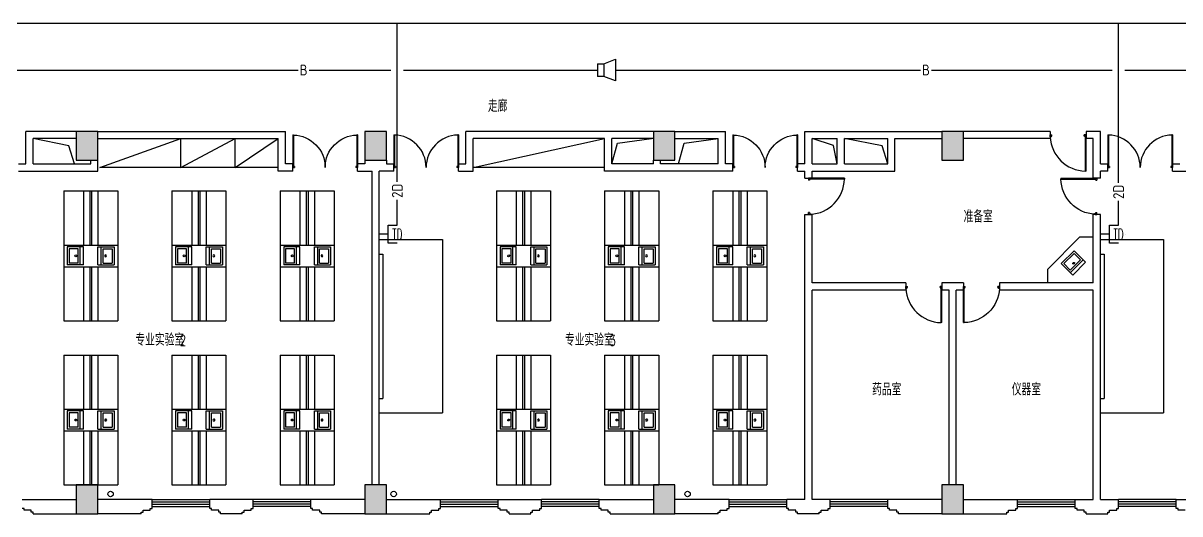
# Model space of a CAD drawing. Extents: x 190999 to 834799, y -200814 to 215286.
# Drawn here: x 586010 to 618085, y 37486 to 51086 of the extents above; entities that cross this region are included whole.
import ezdxf
from ezdxf.enums import TextEntityAlignment as Align

# ---------------------------------------------------------------- set-up
doc = ezdxf.new("R2010")
doc.units = 0
doc.header["$LTSCALE"] = 1000
doc.header["$MEASUREMENT"] = 0
for name, color, linetype in [('00-EQUIP', 3, 'Continuous'), ('00-SIG_TEXT', 7, 'Continuous'), ('00-WIRE-4', 6, 'Continuous'), ('A-墙线', 2, 'Continuous'), ('A-外窗', 145, 'Continuous'), ('A-家具', 250, 'Continuous'), ('A-门', 167, 'Continuous'), ('COLUMN', 2, 'Continuous'), ('PUB_HATCH', 250, 'Continuous'), ('房间名称', 7, 'Continuous'), ('桥架', 1, 'Continuous'), ('洞口线', 177, 'Continuous'), ('雨水管', 3, 'Continuous')]:
    doc.layers.add(name, color=color, linetype=linetype)
doc.styles.add('-GBCBIGGBENOR', font='GBENOR.shx', dxfattribs={"bigfont": 'GBCBIG.shx'})
doc.styles.add('_COMPLEX', font='COMPLEX.shx', dxfattribs={"width": 0.5})
doc.styles.add('_TCH_DIM', font='SIMPLEX', dxfattribs={"bigfont": 'GBCBIG'})
doc.styles.get("Standard").update_dxf_attribs({"font": 'simhei.ttf'})
doc.styles.add('zz-1', font='arial.ttf', dxfattribs={"width": 0.8})

# ---------------------------------------------------------------- blocks, each defined once
blk = doc.blocks.new('m1000')
at = {"layer": 'A-墙线'}
for p, q in [((0, 0), (0, 200)), ((1000, 0), (1000, 200))]:
    blk.add_line(p, q, dxfattribs=at)
at = {"layer": 'A-门'}
for p, q in [((0, 1100), (0, 100)), ((0, 1100), (20, 1100)), ((20, 1100), (20, 150)), ((0, 150), (30, 150)), ((0, 100), (50, 100)), ((30, 150), (30, 130)), ((30, 130), (50, 130)), ((50, 130), (50, 100)), ((950, 130), (950, 100)), ((970, 130), (950, 130)), ((1000, 100), (950, 100)), ((970, 150), (970, 130)), ((1000, 150), (970, 150)), ((1000, 150), (1000, 100))]:
    blk.add_line(p, q, dxfattribs=at)
blk.add_arc((0, 100), 1000, 2.866, 88.854, dxfattribs=at)
blk = doc.blocks.new('m1800')
at = {"layer": 'A-墙线'}
for p, q in [((-900, -100), (-900, 100)), ((900, -100), (900, 100))]:
    blk.add_line(p, q, dxfattribs=at)
at = {"layer": 'A-门'}
for p, q in [((-900, 900), (-900, 0)), ((-900, 900), (-880, 900)), ((-880, 900), (-880, 50)), ((880, 900), (880, 50)), ((900, 900), (880, 900)), ((900, 900), (900, 0)), ((-900, 50), (-870, 50)), ((-900, 0), (-850, 0)), ((-870, 50), (-870, 30)), ((-870, 30), (-850, 30)), ((-850, 30), (-850, 0)), ((850, 30), (850, 0)), ((870, 30), (850, 30)), ((900, 0), (850, 0)), ((870, 50), (870, 30)), ((900, 50), (870, 50))]:
    blk.add_line(p, q, dxfattribs=at)
for centre, start, end in [((-900, 0), 0, 88.7267), ((900, 0), 91.2733, 180)]:
    blk.add_arc(centre, 900, start, end, dxfattribs=at)
blk = doc.blocks.new('$plan$00001609')
at = {"linetype": 'Continuous'}
for p, q in [((0, -251), (0, 251)), ((0, 251), (450, 251)), ((93, -251), (93, 251)), ((146, -199), (146, 199)), ((146, 199), (397, 199)), ((397, 199), (397, -199)), ((450, 251), (450, -251)), ((0, -251), (450, -251)), ((146, -199), (397, -199))]:
    blk.add_line(p, q, dxfattribs=at)
blk.add_line((238, 2), (238, 0))
blk.add_arc((212, 0), 26, 4.716, 0, dxfattribs=at)
at = {"style": 'zz-1'}
for tag in ['YSIZE', 'XSIZE']:
    blk.add_attdef(tag, (0, 0), '', height=0.5, dxfattribs=at)
blk = doc.blocks.new('_LINKPT1')
at = {"color": 0}
blk.add_line((0, 0), (0, 0), dxfattribs=at)
blk = doc.blocks.new('IO37IMB6')
for p, q in [((-0.5, 0.499), (-0.5, 0.999)), ((0.5, 0.999), (0.5, 0.499)), ((0.5, 0.499), (-0.5, 0.499)), ((0, 0.5), (0, 0))]:
    blk.add_line(p, q)
at = {"xscale": 0.002, "yscale": 0.002, "zscale": 0.002}
for p in [(0, 1.384), (-0.5, 0.499), (0, 0), (0.5, 0.499)]:
    blk.add_blockref('_LINKPT1', p, dxfattribs=at)
at = {"style": '_COMPLEX', "width": 0.6, "flags": 8}
blk.add_attdef('$TEXT$', text='', height=0.6, dxfattribs=at).set_placement((0, 1), align=Align.MIDDLE_CENTER)
at = {"flags": 9}
blk.add_attdef('A', (0, 0), '', height=0.00002, dxfattribs=at)
blk = doc.blocks.new('OS28WV87')
for p, q in [((0, 0.35), (0, -0.35)), ((0, 0.35), (0.35, 0.35)), ((0.35, 0.35), (1, 0.6)), ((0.35, 0.35), (0.35, -0.35)), ((1, 0.6), (1, -0.6)), ((0.35, -0.35), (0, -0.35)), ((1, -0.6), (0.35, -0.35))]:
    blk.add_line(p, q)
at = {"xscale": 0.002, "yscale": 0.002, "zscale": 0.002}
for p in [(0, 0), (0.175, 0.35), (1, 0), (0.175, -0.35)]:
    blk.add_blockref('_LINKPT1', p, dxfattribs=at)
at = {"flags": 9}
blk.add_attdef('A', (0, 0), '', height=0.00002, dxfattribs=at)

msp = doc.modelspace()

# ---------------------------------------------------------------- hatches: boundary and pattern name
at = {"layer": 'PUB_HATCH'}
for points in [[(587484.6, 47286.5), (588084.6, 47286.5), (588084.6, 48086.5), (587484.6, 48086.5)], [(595484.6, 47286.5), (596084.6, 47286.5), (596084.6, 48086.5), (595484.6, 48086.5)], [(603484.6, 47286.5), (604084.6, 47286.5), (604084.6, 48086.5), (603484.6, 48086.5)], [(611484.6, 47286.5), (612084.6, 47286.5), (612084.6, 48086.5), (611484.6, 48086.5)], [(587484.6, 37486.5), (588084.6, 37486.5), (588084.6, 38286.5), (587484.6, 38286.5)], [(595484.6, 37486.5), (596084.6, 37486.5), (596084.6, 38286.5), (595484.6, 38286.5)], [(603484.6, 37486.5), (604084.6, 37486.5), (604084.6, 38286.5), (603484.6, 38286.5)], [(611484.6, 37486.5), (612084.6, 37486.5), (612084.6, 38286.5), (611484.6, 38286.5)]]:
    msp.add_hatch(color=256, dxfattribs=at).paths.add_polyline_path(points)

# ---------------------------------------------------------------- linework, layer by layer
at = {"layer": '00-WIRE-4'}
for p, q in [((596384.1, 46691.8), (596384.1, 51086.5)), ((616384.1, 46662.8), (616384.1, 51086.5)), ((585134.6, 49786.5), (593635.5, 49786.5)), ((593940.5, 49786.5), (596209.1, 49786.5)), ((596559.1, 49786.5), (601934.6, 49786.5)), ((602434.6, 49786.5), (610893.7, 49786.5)), ((611198.7, 49786.5), (616209.1, 49786.5)), ((616559.1, 49786.5), (619234.6, 49786.5)), ((596384.1, 45486.5), (596384.1, 46191.2)), ((616384.1, 45486.5), (616384.1, 46162.2))]:
    msp.add_line(p, q, dxfattribs=at)
at = {"layer": 'A-墙线'}
for p, q in [((586084.6, 47186.5), (586084.6, 48086.5)), ((587484.6, 48086.5), (586084.6, 48086.5)), ((586284.6, 47186.5), (586284.6, 47886.5)), ((587484.6, 47886.5), (586284.6, 47886.5)), ((588084.6, 48086.5), (593284.6, 48086.5)), ((588084.6, 47886.5), (593084.6, 47886.5)), ((593084.6, 46986.5), (593084.6, 47886.5)), ((593284.6, 47186.5), (593284.6, 48086.5)), ((603484.6, 48086.5), (598284.6, 48086.5)), ((598284.6, 47186.5), (598284.6, 48086.5)), ((598484.6, 46986.5), (598484.6, 47886.5)), ((602134.6, 47886.5), (598484.6, 47886.5)), ((602134.6, 46986.5), (602134.6, 47886.5)), ((603484.6, 47886.5), (602334.6, 47886.5)), ((604084.6, 48086.5), (605484.6, 48086.5)), ((604084.6, 47886.5), (605284.6, 47886.5)), ((605284.6, 47186.5), (605284.6, 47886.5)), ((605484.6, 47186.5), (605484.6, 48086.5)), ((607684.6, 47186.5), (607684.6, 48086.5)), ((607684.6, 48086.5), (611484.6, 48086.5)), ((607884.6, 47186.5), (607884.6, 47886.5)), ((607884.6, 47886.5), (608584.6, 47886.5)), ((608784.6, 47886.5), (609984.6, 47886.5)), ((610184.6, 47886.5), (611484.6, 47886.5)), ((614484.6, 48086.5), (612084.6, 48086.5)), ((614484.6, 47886.5), (612084.6, 47886.5)), ((615884.6, 48086.5), (615484.6, 48086.5)), ((615684.6, 47886.5), (615484.6, 47886.5)), ((615684.6, 46786.5), (615684.6, 47886.5)), ((615884.6, 47186.5), (615884.6, 48086.5)), ((585884.6, 47186.5), (586084.6, 47186.5)), ((586284.6, 47186.5), (587884.6, 47186.5)), ((587884.6, 47186.5), (587884.6, 47286.5)), ((588084.6, 46986.5), (588084.6, 47286.5)), ((593484.6, 47186.5), (593284.6, 47186.5)), ((595484.6, 47186.5), (595284.6, 47186.5)), ((595484.6, 47286.5), (595484.6, 47186.5)), ((596084.6, 47286.5), (596084.6, 47186.5)), ((596084.6, 47186.5), (596284.6, 47186.5)), ((598084.6, 47186.5), (598284.6, 47186.5)), ((603484.6, 47186.5), (603484.6, 47286.5)), ((603684.6, 47186.5), (603684.6, 47286.5)), ((605284.6, 47186.5), (603684.6, 47186.5)), ((605684.6, 47186.5), (605484.6, 47186.5)), ((607684.6, 47186.5), (607484.6, 47186.5)), ((615884.6, 47186.5), (616084.6, 47186.5)), ((617884.6, 47186.5), (618084.6, 47186.5)), ((585884.6, 46986.5), (588084.6, 46986.5)), ((593484.6, 46986.5), (593084.6, 46986.5)), ((595284.6, 46986.5), (595684.6, 46986.5)), ((595684.6, 38286.5), (595684.6, 46986.5)), ((595884.6, 38286.5), (595884.6, 46986.5)), ((596284.6, 46986.5), (595884.6, 46986.5)), ((598084.6, 46986.5), (598484.6, 46986.5)), ((605684.6, 46986.5), (602134.6, 46986.5)), ((607484.6, 46986.5), (607684.6, 46986.5)), ((607684.6, 46786.5), (607684.6, 46986.5)), ((607884.6, 46786.5), (607884.6, 46986.5)), ((615884.6, 46786.5), (615884.6, 46986.5)), ((616084.6, 46986.5), (615884.6, 46986.5)), ((607684.6, 37886.5), (607684.6, 45786.5)), ((607884.6, 43886.5), (607884.6, 45786.5)), ((615684.6, 43886.5), (615684.6, 45786.5)), ((615884.6, 37886.5), (615884.6, 45786.5)), ((610484.6, 43886.5), (607884.6, 43886.5)), ((607884.6, 37886.5), (607884.6, 43686.5)), ((610484.6, 43686.5), (607884.6, 43686.5)), ((612084.6, 43886.5), (611484.6, 43886.5)), ((611684.6, 43686.5), (611484.6, 43686.5)), ((611684.6, 38286.5), (611684.6, 43686.5)), ((612084.6, 43686.5), (611884.6, 43686.5)), ((611884.6, 38286.5), (611884.6, 43686.5)), ((615684.6, 43886.5), (613084.6, 43886.5)), ((615684.6, 43686.5), (613084.6, 43686.5)), ((615684.6, 37886.5), (615684.6, 43686.5)), ((585984.6, 37886.5), (587484.6, 37886.5)), ((589584.6, 37886.5), (588084.6, 37886.5)), ((589584.6, 37636.5), (589584.6, 37886.5)), ((592384.6, 37886.5), (591184.6, 37886.5)), ((591184.6, 37636.5), (591184.6, 37886.5)), ((592384.6, 37636.5), (592384.6, 37886.5)), ((595484.6, 37886.5), (593984.6, 37886.5)), ((593984.6, 37636.5), (593984.6, 37886.5)), ((596084.6, 37886.5), (597584.6, 37886.5)), ((597584.6, 37636.5), (597584.6, 37886.5)), ((599184.6, 37886.5), (600384.6, 37886.5)), ((599184.6, 37636.5), (599184.6, 37886.5)), ((600384.6, 37636.5), (600384.6, 37886.5)), ((601984.6, 37886.5), (603484.6, 37886.5)), ((601984.6, 37636.5), (601984.6, 37886.5)), ((605584.6, 37886.5), (604084.6, 37886.5)), ((605584.6, 37636.5), (605584.6, 37886.5)), ((607684.6, 37886.5), (607184.6, 37886.5)), ((607184.6, 37636.5), (607184.6, 37886.5)), ((608384.6, 37886.5), (607884.6, 37886.5)), ((608384.6, 37636.5), (608384.6, 37886.5)), ((611484.6, 37886.5), (609984.6, 37886.5)), ((609984.6, 37636.5), (609984.6, 37886.5)), ((612084.6, 37886.5), (613584.6, 37886.5)), ((613584.6, 37636.5), (613584.6, 37886.5)), ((615184.6, 37886.5), (615684.6, 37886.5)), ((615184.6, 37636.5), (615184.6, 37886.5)), ((615884.6, 37886.5), (616384.6, 37886.5)), ((616384.6, 37636.5), (616384.6, 37886.5)), ((617984.6, 37886.5), (619484.6, 37886.5)), ((617984.6, 37636.5), (617984.6, 37886.5)), ((586034.6, 37636.5), (585984.6, 37636.5)), ((586034.6, 37586.5), (586034.6, 37636.5)), ((586234.6, 37586.5), (586034.6, 37586.5)), ((586234.6, 37536.5), (586234.6, 37586.5)), ((586284.6, 37536.5), (586234.6, 37536.5)), ((586284.6, 37486.5), (586284.6, 37536.5)), ((589284.6, 37486.5), (589284.6, 37536.5)), ((589284.6, 37536.5), (589334.6, 37536.5)), ((589334.6, 37536.5), (589334.6, 37586.5)), ((589334.6, 37586.5), (589534.6, 37586.5)), ((589534.6, 37636.5), (589584.6, 37636.5)), ((589534.6, 37586.5), (589534.6, 37636.5)), ((591234.6, 37636.5), (591184.6, 37636.5)), ((591234.6, 37586.5), (591234.6, 37636.5)), ((591434.6, 37586.5), (591234.6, 37586.5)), ((591434.6, 37536.5), (591434.6, 37586.5)), ((591484.6, 37536.5), (591434.6, 37536.5)), ((591484.6, 37486.5), (591484.6, 37536.5)), ((592084.6, 37486.5), (592084.6, 37536.5)), ((592084.6, 37536.5), (592134.6, 37536.5)), ((592134.6, 37536.5), (592134.6, 37586.5)), ((592134.6, 37586.5), (592334.6, 37586.5)), ((592334.6, 37636.5), (592384.6, 37636.5)), ((592334.6, 37586.5), (592334.6, 37636.5)), ((594034.6, 37636.5), (593984.6, 37636.5)), ((594034.6, 37586.5), (594034.6, 37636.5)), ((594234.6, 37586.5), (594034.6, 37586.5)), ((594234.6, 37536.5), (594234.6, 37586.5)), ((594284.6, 37536.5), (594234.6, 37536.5)), ((594284.6, 37486.5), (594284.6, 37536.5)), ((597284.6, 37486.5), (597284.6, 37536.5)), ((597284.6, 37536.5), (597334.6, 37536.5)), ((597334.6, 37536.5), (597334.6, 37586.5)), ((597334.6, 37586.5), (597534.6, 37586.5)), ((597534.6, 37636.5), (597584.6, 37636.5)), ((597534.6, 37586.5), (597534.6, 37636.5)), ((599234.6, 37636.5), (599184.6, 37636.5)), ((599234.6, 37586.5), (599234.6, 37636.5)), ((599434.6, 37586.5), (599234.6, 37586.5)), ((599434.6, 37536.5), (599434.6, 37586.5)), ((599484.6, 37536.5), (599434.6, 37536.5)), ((599484.6, 37486.5), (599484.6, 37536.5)), ((600084.6, 37486.5), (600084.6, 37536.5)), ((600084.6, 37536.5), (600134.6, 37536.5)), ((600134.6, 37536.5), (600134.6, 37586.5)), ((600134.6, 37586.5), (600334.6, 37586.5)), ((600334.6, 37636.5), (600384.6, 37636.5)), ((600334.6, 37586.5), (600334.6, 37636.5)), ((602034.6, 37636.5), (601984.6, 37636.5)), ((602034.6, 37586.5), (602034.6, 37636.5)), ((602234.6, 37586.5), (602034.6, 37586.5)), ((602234.6, 37536.5), (602234.6, 37586.5)), ((602284.6, 37536.5), (602234.6, 37536.5)), ((602284.6, 37486.5), (602284.6, 37536.5)), ((605284.6, 37486.5), (605284.6, 37536.5)), ((605284.6, 37536.5), (605334.6, 37536.5)), ((605334.6, 37536.5), (605334.6, 37586.5)), ((605334.6, 37586.5), (605534.6, 37586.5)), ((605534.6, 37636.5), (605584.6, 37636.5)), ((605534.6, 37586.5), (605534.6, 37636.5)), ((607234.6, 37636.5), (607184.6, 37636.5)), ((607234.6, 37586.5), (607234.6, 37636.5)), ((607434.6, 37586.5), (607234.6, 37586.5)), ((607434.6, 37536.5), (607434.6, 37586.5)), ((607484.6, 37536.5), (607434.6, 37536.5)), ((607484.6, 37486.5), (607484.6, 37536.5)), ((608084.6, 37486.5), (608084.6, 37536.5)), ((608084.6, 37536.5), (608134.6, 37536.5)), ((608134.6, 37536.5), (608134.6, 37586.5)), ((608134.6, 37586.5), (608334.6, 37586.5)), ((608334.6, 37636.5), (608384.6, 37636.5)), ((608334.6, 37586.5), (608334.6, 37636.5)), ((610034.6, 37636.5), (609984.6, 37636.5)), ((610034.6, 37586.5), (610034.6, 37636.5)), ((610234.6, 37586.5), (610034.6, 37586.5)), ((610234.6, 37536.5), (610234.6, 37586.5)), ((610284.6, 37536.5), (610234.6, 37536.5)), ((610284.6, 37486.5), (610284.6, 37536.5)), ((613284.6, 37486.5), (613284.6, 37536.5)), ((613284.6, 37536.5), (613334.6, 37536.5)), ((613334.6, 37536.5), (613334.6, 37586.5)), ((613334.6, 37586.5), (613534.6, 37586.5)), ((613534.6, 37636.5), (613584.6, 37636.5)), ((613534.6, 37586.5), (613534.6, 37636.5)), ((615234.6, 37636.5), (615184.6, 37636.5)), ((615234.6, 37586.5), (615234.6, 37636.5)), ((615434.6, 37586.5), (615234.6, 37586.5)), ((615434.6, 37536.5), (615434.6, 37586.5)), ((615484.6, 37536.5), (615434.6, 37536.5)), ((615484.6, 37486.5), (615484.6, 37536.5)), ((616084.6, 37486.5), (616084.6, 37536.5)), ((616084.6, 37536.5), (616134.6, 37536.5)), ((616134.6, 37536.5), (616134.6, 37586.5)), ((616134.6, 37586.5), (616334.6, 37586.5)), ((616334.6, 37636.5), (616384.6, 37636.5)), ((616334.6, 37586.5), (616334.6, 37636.5)), ((618034.6, 37636.5), (617984.6, 37636.5)), ((618034.6, 37586.5), (618034.6, 37636.5)), ((618234.6, 37586.5), (618034.6, 37586.5)), ((586284.6, 37486.5), (587484.6, 37486.5)), ((589284.6, 37486.5), (588084.6, 37486.5)), ((592084.6, 37486.5), (591484.6, 37486.5)), ((595484.6, 37486.5), (594284.6, 37486.5)), ((596084.6, 37486.5), (597284.6, 37486.5)), ((599484.6, 37486.5), (600084.6, 37486.5)), ((602284.6, 37486.5), (603484.6, 37486.5)), ((605284.6, 37486.5), (604084.6, 37486.5)), ((608084.6, 37486.5), (607484.6, 37486.5)), ((611484.6, 37486.5), (610284.6, 37486.5)), ((612084.6, 37486.5), (613284.6, 37486.5)), ((615484.6, 37486.5), (616084.6, 37486.5))]:
    msp.add_line(p, q, dxfattribs=at)
for points in [[(603484.6, 47186.5), (602334.6, 47186.5), (602334.6, 47886.5)], [(607884.6, 47186.5), (608584.6, 47186.5), (608584.6, 47886.5)], [(608784.6, 47186.5), (608784.6, 47886.5)], [(608784.6, 47186.5), (609984.6, 47186.5), (609984.6, 47886.5)], [(608784.6, 46986.5), (610184.6, 46986.5), (610184.6, 47886.5)], [(617884.6, 46986.5), (621934.6, 46986.5), (621934.6, 47886.5)], [(607884.6, 46986.5), (608784.6, 46986.5)]]:
    msp.add_lwpolyline(points, dxfattribs=at)
at = {"layer": 'A-外窗'}
for p, q in [((589584.6, 37886.5), (591184.6, 37886.5)), ((593984.6, 37886.5), (592384.6, 37886.5)), ((597584.6, 37886.5), (599184.6, 37886.5)), ((601984.6, 37886.5), (600384.6, 37886.5)), ((605584.6, 37886.5), (607184.6, 37886.5)), ((609984.6, 37886.5), (608384.6, 37886.5)), ((613584.6, 37886.5), (615184.6, 37886.5)), ((617984.6, 37886.5), (616384.6, 37886.5)), ((589584.6, 37816.5), (591184.6, 37816.5)), ((589584.6, 37756.5), (591184.6, 37756.5)), ((589584.6, 37686.5), (591184.6, 37686.5)), ((593984.6, 37816.5), (592384.6, 37816.5)), ((593984.6, 37756.5), (592384.6, 37756.5)), ((593984.6, 37686.5), (592384.6, 37686.5)), ((597584.6, 37816.5), (599184.6, 37816.5)), ((597584.6, 37756.5), (599184.6, 37756.5)), ((597584.6, 37686.5), (599184.6, 37686.5)), ((601984.6, 37816.5), (600384.6, 37816.5)), ((601984.6, 37756.5), (600384.6, 37756.5)), ((601984.6, 37686.5), (600384.6, 37686.5)), ((605584.6, 37816.5), (607184.6, 37816.5)), ((605584.6, 37756.5), (607184.6, 37756.5)), ((605584.6, 37686.5), (607184.6, 37686.5)), ((609984.6, 37816.5), (608384.6, 37816.5)), ((609984.6, 37756.5), (608384.6, 37756.5)), ((609984.6, 37686.5), (608384.6, 37686.5)), ((613584.6, 37816.5), (615184.6, 37816.5)), ((613584.6, 37756.5), (615184.6, 37756.5)), ((613584.6, 37686.5), (615184.6, 37686.5)), ((617984.6, 37816.5), (616384.6, 37816.5)), ((617984.6, 37756.5), (616384.6, 37756.5)), ((617984.6, 37686.5), (616384.6, 37686.5))]:
    msp.add_line(p, q, dxfattribs=at)
at = {"layer": 'A-家具'}
for p, q in [((588134.6, 47086.5), (590384.6, 47886.5)), ((590384.6, 47086.5), (590384.6, 47886.5)), ((590384.6, 47086.5), (591884.6, 47886.5)), ((591884.6, 47086.5), (591884.6, 47886.5)), ((591884.6, 47086.5), (593084.6, 47886.5)), ((598484.6, 47086.5), (602134.6, 47886.5)), ((593084.6, 47086.5), (588134.6, 47086.5)), ((602134.6, 47086.5), (598484.6, 47086.5)), ((587134.6, 46436.5), (587134.6, 42836.5)), ((587134.6, 46436.5), (588634.6, 46436.5)), ((587684.6, 46436.5), (587684.6, 44936.5)), ((587859.6, 46436.5), (587859.6, 44936.5)), ((587909.6, 46436.5), (587909.6, 44936.5)), ((588084.6, 46436.5), (588084.6, 44936.5)), ((588634.6, 46436.5), (588634.6, 42836.5)), ((590134.6, 46436.5), (590134.6, 42836.5)), ((590134.6, 46436.5), (591634.6, 46436.5)), ((590684.6, 46436.5), (590684.6, 44936.5)), ((590859.6, 46436.5), (590859.6, 44936.5)), ((590909.6, 46436.5), (590909.6, 44936.5)), ((591084.6, 46436.5), (591084.6, 44936.5)), ((591634.6, 46436.5), (591634.6, 42836.5)), ((593134.6, 46436.5), (593134.6, 42836.5)), ((593134.6, 46436.5), (594634.6, 46436.5)), ((593684.6, 46436.5), (593684.6, 44936.5)), ((593859.6, 46436.5), (593859.6, 44936.5)), ((593909.6, 46436.5), (593909.6, 44936.5)), ((594084.6, 46436.5), (594084.6, 44936.5)), ((594634.6, 46436.5), (594634.6, 42836.5)), ((599134.6, 46436.5), (599134.6, 42836.5)), ((599134.6, 46436.5), (600634.6, 46436.5)), ((599684.6, 46436.5), (599684.6, 44936.5)), ((599859.6, 46436.5), (599859.6, 44936.5)), ((599909.6, 46436.5), (599909.6, 44936.5)), ((600084.6, 46436.5), (600084.6, 44936.5)), ((600634.6, 46436.5), (600634.6, 42836.5)), ((602134.6, 46436.5), (602134.6, 42836.5)), ((602134.6, 46436.5), (603634.6, 46436.5)), ((602684.6, 46436.5), (602684.6, 44936.5)), ((602859.6, 46436.5), (602859.6, 44936.5)), ((602909.6, 46436.5), (602909.6, 44936.5)), ((603084.6, 46436.5), (603084.6, 44936.5)), ((603634.6, 46436.5), (603634.6, 42836.5)), ((605134.6, 46436.5), (605134.6, 42836.5)), ((605134.6, 46436.5), (606634.6, 46436.5)), ((605684.6, 46436.5), (605684.6, 44936.5)), ((605859.6, 46436.5), (605859.6, 44936.5)), ((605909.6, 46436.5), (605909.6, 44936.5)), ((606084.6, 46436.5), (606084.6, 44936.5)), ((606634.6, 46436.5), (606634.6, 42836.5)), ((587134.6, 44936.5), (588634.6, 44936.5)), ((590134.6, 44936.5), (591634.6, 44936.5)), ((593134.6, 44936.5), (594634.6, 44936.5)), ((595884.6, 45086.5), (597634.6, 45086.5)), ((597634.6, 45086.5), (597634.6, 40286.5)), ((599134.6, 44936.5), (600634.6, 44936.5)), ((602134.6, 44936.5), (603634.6, 44936.5)), ((605134.6, 44936.5), (606634.6, 44936.5)), ((614409.6, 44261.5), (615309.6, 45161.5)), ((615309.6, 45161.5), (615684.6, 45161.5)), ((615884.6, 45086.5), (617634.6, 45086.5)), ((617634.6, 45086.5), (617634.6, 40286.5)), ((595884.6, 44686.5), (595984.6, 44686.5)), ((595984.6, 44686.5), (595984.6, 40686.5)), ((615884.6, 44686.5), (615984.6, 44686.5)), ((615984.6, 44686.5), (615984.6, 40686.5)), ((587134.6, 44336.5), (588634.6, 44336.5)), ((587684.6, 44336.5), (587684.6, 42836.5)), ((587859.6, 44336.5), (587859.6, 42836.5)), ((587909.6, 44336.5), (587909.6, 42836.5)), ((588084.6, 44336.5), (588084.6, 42836.5)), ((590134.6, 44336.5), (591634.6, 44336.5)), ((590684.6, 44336.5), (590684.6, 42836.5)), ((590859.6, 44336.5), (590859.6, 42836.5)), ((590909.6, 44336.5), (590909.6, 42836.5)), ((591084.6, 44336.5), (591084.6, 42836.5)), ((593134.6, 44336.5), (594634.6, 44336.5)), ((593684.6, 44336.5), (593684.6, 42836.5)), ((593859.6, 44336.5), (593859.6, 42836.5)), ((593909.6, 44336.5), (593909.6, 42836.5)), ((594084.6, 44336.5), (594084.6, 42836.5)), ((599134.6, 44336.5), (600634.6, 44336.5)), ((599684.6, 44336.5), (599684.6, 42836.5)), ((599859.6, 44336.5), (599859.6, 42836.5)), ((599909.6, 44336.5), (599909.6, 42836.5)), ((600084.6, 44336.5), (600084.6, 42836.5)), ((602134.6, 44336.5), (603634.6, 44336.5)), ((602684.6, 44336.5), (602684.6, 42836.5)), ((602859.6, 44336.5), (602859.6, 42836.5)), ((602909.6, 44336.5), (602909.6, 42836.5)), ((603084.6, 44336.5), (603084.6, 42836.5)), ((605134.6, 44336.5), (606634.6, 44336.5)), ((605684.6, 44336.5), (605684.6, 42836.5)), ((605859.6, 44336.5), (605859.6, 42836.5)), ((605909.6, 44336.5), (605909.6, 42836.5)), ((606084.6, 44336.5), (606084.6, 42836.5)), ((614409.6, 44261.5), (614409.6, 43886.5)), ((587134.6, 42836.5), (588634.6, 42836.5)), ((590134.6, 42836.5), (591634.6, 42836.5)), ((593134.6, 42836.5), (594634.6, 42836.5)), ((599134.6, 42836.5), (600634.6, 42836.5)), ((602134.6, 42836.5), (603634.6, 42836.5)), ((605134.6, 42836.5), (606634.6, 42836.5)), ((587134.6, 41886.5), (587134.6, 38286.5)), ((587134.6, 41886.5), (588634.6, 41886.5)), ((587684.6, 41886.5), (587684.6, 40386.5)), ((587859.6, 41886.5), (587859.6, 40386.5)), ((587909.6, 41886.5), (587909.6, 40386.5)), ((588084.6, 41886.5), (588084.6, 40386.5)), ((588634.6, 41886.5), (588634.6, 38286.5)), ((590134.6, 41886.5), (590134.6, 38286.5)), ((590134.6, 41886.5), (591634.6, 41886.5)), ((590684.6, 41886.5), (590684.6, 40386.5)), ((590859.6, 41886.5), (590859.6, 40386.5)), ((590909.6, 41886.5), (590909.6, 40386.5)), ((591084.6, 41886.5), (591084.6, 40386.5)), ((591634.6, 41886.5), (591634.6, 38286.5)), ((593134.6, 41886.5), (593134.6, 38286.5)), ((593134.6, 41886.5), (594634.6, 41886.5)), ((593684.6, 41886.5), (593684.6, 40386.5)), ((593859.6, 41886.5), (593859.6, 40386.5)), ((593909.6, 41886.5), (593909.6, 40386.5)), ((594084.6, 41886.5), (594084.6, 40386.5)), ((594634.6, 41886.5), (594634.6, 38286.5)), ((599134.6, 41886.5), (599134.6, 38286.5)), ((599134.6, 41886.5), (600634.6, 41886.5)), ((599684.6, 41886.5), (599684.6, 40386.5)), ((599859.6, 41886.5), (599859.6, 40386.5)), ((599909.6, 41886.5), (599909.6, 40386.5)), ((600084.6, 41886.5), (600084.6, 40386.5)), ((600634.6, 41886.5), (600634.6, 38286.5)), ((602134.6, 41886.5), (602134.6, 38286.5)), ((602134.6, 41886.5), (603634.6, 41886.5)), ((602684.6, 41886.5), (602684.6, 40386.5)), ((602859.6, 41886.5), (602859.6, 40386.5)), ((602909.6, 41886.5), (602909.6, 40386.5)), ((603084.6, 41886.5), (603084.6, 40386.5)), ((603634.6, 41886.5), (603634.6, 38286.5)), ((605134.6, 41886.5), (605134.6, 38286.5)), ((605134.6, 41886.5), (606634.6, 41886.5)), ((605684.6, 41886.5), (605684.6, 40386.5)), ((605859.6, 41886.5), (605859.6, 40386.5)), ((605909.6, 41886.5), (605909.6, 40386.5)), ((606084.6, 41886.5), (606084.6, 40386.5)), ((606634.6, 41886.5), (606634.6, 38286.5)), ((595884.6, 40686.5), (595984.6, 40686.5)), ((615884.6, 40686.5), (615984.6, 40686.5)), ((587134.6, 40386.5), (588634.6, 40386.5)), ((590134.6, 40386.5), (591634.6, 40386.5)), ((593134.6, 40386.5), (594634.6, 40386.5)), ((595884.6, 40286.5), (597634.6, 40286.5)), ((599134.6, 40386.5), (600634.6, 40386.5)), ((602134.6, 40386.5), (603634.6, 40386.5)), ((605134.6, 40386.5), (606634.6, 40386.5)), ((615884.6, 40286.5), (617634.6, 40286.5)), ((587134.6, 39786.5), (588634.6, 39786.5)), ((587684.6, 39786.5), (587684.6, 38286.5)), ((587859.6, 39786.5), (587859.6, 38286.5)), ((587909.6, 39786.5), (587909.6, 38286.5)), ((588084.6, 39786.5), (588084.6, 38286.5)), ((590134.6, 39786.5), (591634.6, 39786.5)), ((590684.6, 39786.5), (590684.6, 38286.5)), ((590859.6, 39786.5), (590859.6, 38286.5)), ((590909.6, 39786.5), (590909.6, 38286.5)), ((591084.6, 39786.5), (591084.6, 38286.5)), ((593134.6, 39786.5), (594634.6, 39786.5)), ((593684.6, 39786.5), (593684.6, 38286.5)), ((593859.6, 39786.5), (593859.6, 38286.5)), ((593909.6, 39786.5), (593909.6, 38286.5)), ((594084.6, 39786.5), (594084.6, 38286.5)), ((599134.6, 39786.5), (600634.6, 39786.5)), ((599684.6, 39786.5), (599684.6, 38286.5)), ((599859.6, 39786.5), (599859.6, 38286.5)), ((599909.6, 39786.5), (599909.6, 38286.5)), ((600084.6, 39786.5), (600084.6, 38286.5)), ((602134.6, 39786.5), (603634.6, 39786.5)), ((602684.6, 39786.5), (602684.6, 38286.5)), ((602859.6, 39786.5), (602859.6, 38286.5)), ((602909.6, 39786.5), (602909.6, 38286.5)), ((603084.6, 39786.5), (603084.6, 38286.5)), ((605134.6, 39786.5), (606634.6, 39786.5)), ((605684.6, 39786.5), (605684.6, 38286.5)), ((605859.6, 39786.5), (605859.6, 38286.5)), ((605909.6, 39786.5), (605909.6, 38286.5)), ((606084.6, 39786.5), (606084.6, 38286.5)), ((587134.6, 38286.5), (588634.6, 38286.5)), ((590134.6, 38286.5), (591634.6, 38286.5)), ((593134.6, 38286.5), (594634.6, 38286.5)), ((599134.6, 38286.5), (600634.6, 38286.5)), ((602134.6, 38286.5), (603634.6, 38286.5)), ((605134.6, 38286.5), (606634.6, 38286.5))]:
    msp.add_line(p, q, dxfattribs=at)
at = {"layer": 'COLUMN'}
for p, q in [((588084.6, 48086.5), (587484.6, 48086.5)), ((587484.6, 48086.5), (587484.6, 47286.5)), ((588084.6, 47286.5), (588084.6, 48086.5)), ((596084.6, 48086.5), (595484.6, 48086.5)), ((595484.6, 48086.5), (595484.6, 47286.5)), ((596084.6, 47286.5), (596084.6, 48086.5)), ((604084.6, 48086.5), (603484.6, 48086.5)), ((603484.6, 48086.5), (603484.6, 47286.5)), ((604084.6, 47286.5), (604084.6, 48086.5)), ((612084.6, 48086.5), (611484.6, 48086.5)), ((611484.6, 48086.5), (611484.6, 47286.5)), ((612084.6, 47286.5), (612084.6, 48086.5)), ((587484.6, 47286.5), (588084.6, 47286.5)), ((595484.6, 47286.5), (596084.6, 47286.5)), ((603484.6, 47286.5), (604084.6, 47286.5)), ((611484.6, 47286.5), (612084.6, 47286.5)), ((588084.6, 38286.5), (587484.6, 38286.5)), ((587484.6, 38286.5), (587484.6, 37486.5)), ((588084.6, 37486.5), (588084.6, 38286.5)), ((596084.6, 38286.5), (595484.6, 38286.5)), ((595484.6, 38286.5), (595484.6, 37486.5)), ((596084.6, 37486.5), (596084.6, 38286.5)), ((604084.6, 38286.5), (603484.6, 38286.5)), ((603484.6, 38286.5), (603484.6, 37486.5)), ((604084.6, 37486.5), (604084.6, 38286.5)), ((612084.6, 38286.5), (611484.6, 38286.5)), ((611484.6, 38286.5), (611484.6, 37486.5)), ((612084.6, 37486.5), (612084.6, 38286.5)), ((587484.6, 37486.5), (588084.6, 37486.5)), ((595484.6, 37486.5), (596084.6, 37486.5)), ((603484.6, 37486.5), (604084.6, 37486.5)), ((611484.6, 37486.5), (612084.6, 37486.5))]:
    msp.add_line(p, q, dxfattribs=at)
at = {"layer": '桥架'}
msp.add_line((564784.6, 51086.5), (637484.6, 51086.5), dxfattribs=at)
at = {"layer": '洞口线', "ltscale": 2}
for points in [[(587434.6, 47186.5), (587280.5, 47684.8), (586284.6, 47886.5)], [(602334.6, 47186.5), (602492.9, 47761.4), (603434.6, 47886.5)], [(604184.6, 47186.5), (604342.9, 47761.4), (605284.6, 47886.5)], [(608584.6, 47186.5), (608481.8, 47699.3), (607884.6, 47886.5)], [(609984.6, 47186.5), (609830.5, 47684.8), (608784.6, 47886.2)]]:
    msp.add_lwpolyline(points, dxfattribs=at)
at = {"layer": '雨水管'}
for centre in [(588434.6, 38036.5), (596284.6, 38036.5), (604434.6, 38036.5)]:
    msp.add_circle(centre, 75, dxfattribs=at)

# ---------------------------------------------------------------- block references
at = {"layer": '00-EQUIP', "xscale": 500, "yscale": 500, "zscale": 500}
msp.add_blockref('OS28WV87', (601934.6, 49786.5), dxfattribs=at)
at = {"layer": '00-EQUIP'}
ref = msp.add_blockref('IO37IMB6', (595884.6, 45236.5), dxfattribs=dict(at, xscale=500, yscale=500, zscale=500, rotation=270))
ref.add_attrib('$TEXT$', 'TD', dxfattribs={"layer": '0', "height": 300, "style": '_COMPLEX', "width": 0.6, "flags": 8}).set_placement((596384.6, 45236.5), align=Align.MIDDLE_CENTER)
ref = msp.add_blockref('IO37IMB6', (615884.6, 45236.5), dxfattribs=dict(at, xscale=500, yscale=500, zscale=500, rotation=270))
ref.add_attrib('$TEXT$', 'TD', dxfattribs={"layer": '0', "height": 300, "style": '_COMPLEX', "width": 0.6, "flags": 8}).set_placement((616384.6, 45236.5), align=Align.MIDDLE_CENTER)
at = {"layer": 'A-家具', "yscale": -1}
for p, rotation in [((587684.6, 44636.5), 180), ((590684.6, 44636.5), 180), ((593684.6, 44636.5), 180), ((599684.6, 44636.5), 180), ((602684.6, 44636.5), 180), ((605684.6, 44636.5), 180), ((615289.9, 44281.2), 135), ((587684.6, 40086.5), 180), ((590684.6, 40086.5), 180), ((593684.6, 40086.5), 180), ((599684.6, 40086.5), 180), ((602684.6, 40086.5), 180), ((605684.6, 40086.5), 180)]:
    msp.add_blockref('$plan$00001609', p, dxfattribs=dict(at, rotation=rotation))
at = {"layer": 'A-家具'}
for p in [(588084.6, 44636.5), (591084.6, 44636.5), (594084.6, 44636.5), (600084.6, 44636.5), (603084.6, 44636.5), (606084.6, 44636.5), (588084.6, 40086.5), (591084.6, 40086.5), (594084.6, 40086.5), (600084.6, 40086.5), (603084.6, 40086.5), (606084.6, 40086.5)]:
    msp.add_blockref('$plan$00001609', p, dxfattribs=at)
at = {"layer": 'A-门', "xscale": -1}
for p in [(594384.6, 47086.5), (606584.6, 47086.5)]:
    msp.add_blockref('m1800', p, dxfattribs=at)
at = {"layer": 'A-门'}
for p in [(597184.6, 47086.5), (616984.6, 47086.5)]:
    msp.add_blockref('m1800', p, dxfattribs=at)
for p, rotation in [((615484.6, 48086.5), 180), ((607684.6, 46786.5), 270), ((611484.6, 43886.5), 180)]:
    msp.add_blockref('m1000', p, dxfattribs=dict(at, rotation=rotation))
at = {"layer": 'A-门', "xscale": -1}
for p, rotation in [((615884.6, 46786.5), 90), ((612084.6, 43886.5), 180)]:
    msp.add_blockref('m1000', p, dxfattribs=dict(at, rotation=rotation))

# ---------------------------------------------------------------- texts
at = {"layer": '00-SIG_TEXT', "style": '-GBCBIGGBENOR'}
for p in [(593788, 49786.5), (611046.2, 49786.5)]:
    msp.add_text('B', height=300, dxfattribs=at).set_placement(p, align=Align.MIDDLE_CENTER)
for p in [(596384.1, 46441.5), (616384.1, 46412.5)]:
    msp.add_text('2D', height=300, rotation=90, dxfattribs=at).set_placement(p, align=Align.MIDDLE_CENTER)
at = {"layer": '房间名称', "style": '_TCH_DIM'}
for s, p in [('走廊', (598898.1, 48623.4)), ('准备室', (612088.2, 45559.7)), ('专业实验室', (589123.1, 42143.2)), ('专业实验室', (601034.5, 42143.2)), ('药品室', (609551.5, 40769.6)), ('仪器室', (613424.4, 40769.6))]:
    msp.add_text(s, height=337.59, dxfattribs=at).set_placement(p)
at = {"layer": '房间名称', "style": '_TCH_DIM', "width": 0.705882}
for s, p in [('2', (590351.8, 42143.2)), ('3', (602263.2, 42143.2))]:
    msp.add_text(s, height=297.5, dxfattribs=at).set_placement(p)

doc.saveas('drawing.dxf')
